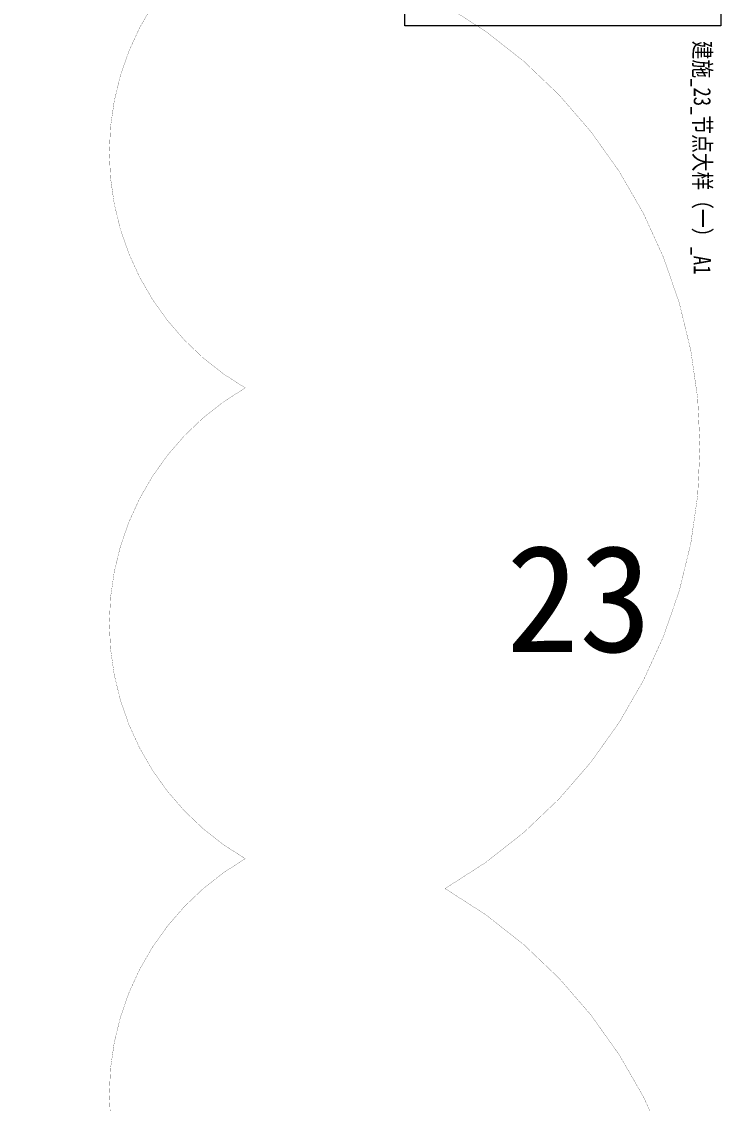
# Model space of a CAD drawing. Extents: x -668857 to 154266, y -275694 to 291306.
# Drawn here: x -39293 to -22230, y 140785 to 167313 of the extents above; entities that cross this region are included whole.
import ezdxf

# ---------------------------------------------------------------- set-up
doc = ezdxf.new("R2010")
doc.units = 0
doc.header["$LTSCALE"] = 1000
doc.layers.add('DIM_SYMB', color=3, linetype='CONTINUOUS')
doc.layers.add('导图字', color=7, linetype='CONTINUOUS')
doc.layers.add('图框', color=9, linetype='CONTINUOUS', lineweight=18)
doc.layers.add('审图修改', color=2, linetype='CONTINUOUS', plot=False)
doc.styles.add('C', font='simhei.ttf')
doc.styles.add('黑体', font='simhei.ttf')

msp = doc.modelspace()

# ---------------------------------------------------------------- linework, layer by layer
at = {"layer": '图框', "color": 2}
msp.add_lwpolyline([(-22142.99, 167207.06), (-29892.99, 167207.06), (-29892.99, 171707.06), (-22142.99, 171707.06)], close=True, dxfattribs=at)
at = {"layer": '审图修改', "const_width": 5}
for points in [[(-137220.93, 232701.85, -0.57735027), (-115558.65, 232701.85, -0.57735027), (-93896.37, 232701.85, -0.57735027), (-72234.1, 232701.85, -0.57735027), (-50571.82, 232701.85, -0.57735027), (-28909.54, 232701.85, -0.57735027), (-28909.54, 211039.58, -0.57735027), (-28909.54, 189377.3, -0.57735027), (-28909.54, 167715.02, -0.57735027), (-28909.54, 146052.75, -0.57735027), (-28909.54, 124390.47, -0.57735027), (-28909.54, 102728.19, -0.57735027), (-28909.54, 81065.92, -0.57735027), (-28909.54, 59403.64, -0.57735027), (-28909.54, 37741.36, -0.57735027), (-28909.54, 16079.09, -0.57735027)], [(70106.77, 123692.55, -0.57735027), (58560.52, 123692.55, -0.57735027), (47014.26, 123692.55, -0.57735027), (35468.01, 123692.55, -0.57735027), (23921.75, 123692.55, -0.57735027), (12375.5, 123692.55, -0.57735027), (829.24, 123692.55, -0.57735027), (-10717.01, 123692.55, -0.57735027), (-22263.27, 123692.55, -0.57735027), (-33809.52, 123692.55, -0.57735027), (-33809.52, 135238.81, -0.57735027), (-33809.52, 146785.06, -0.57735027), (-33809.52, 158331.32, -0.57735027), (-33809.52, 169877.57, -0.57735027), (-33809.52, 181423.83, -0.57735027), (-33809.52, 181423.83, -0.57735027)]]:
    msp.add_lwpolyline(points, format="xyb", dxfattribs=at)

# ---------------------------------------------------------------- texts
at = {"layer": 'DIM_SYMB', "color": 6, "style": 'C'}
msp.add_text('23', height=2628.692, dxfattribs=at).set_placement((-27410.92, 151854.16))
at = {"layer": '导图字', "color": 1, "style": '黑体', "width": 0.8}
msp.add_text('建施_23_节点大样（一）_A1', height=420.5907, rotation=270, dxfattribs=at).set_placement((-22808.85, 166846.27))

doc.saveas('drawing.dxf')
